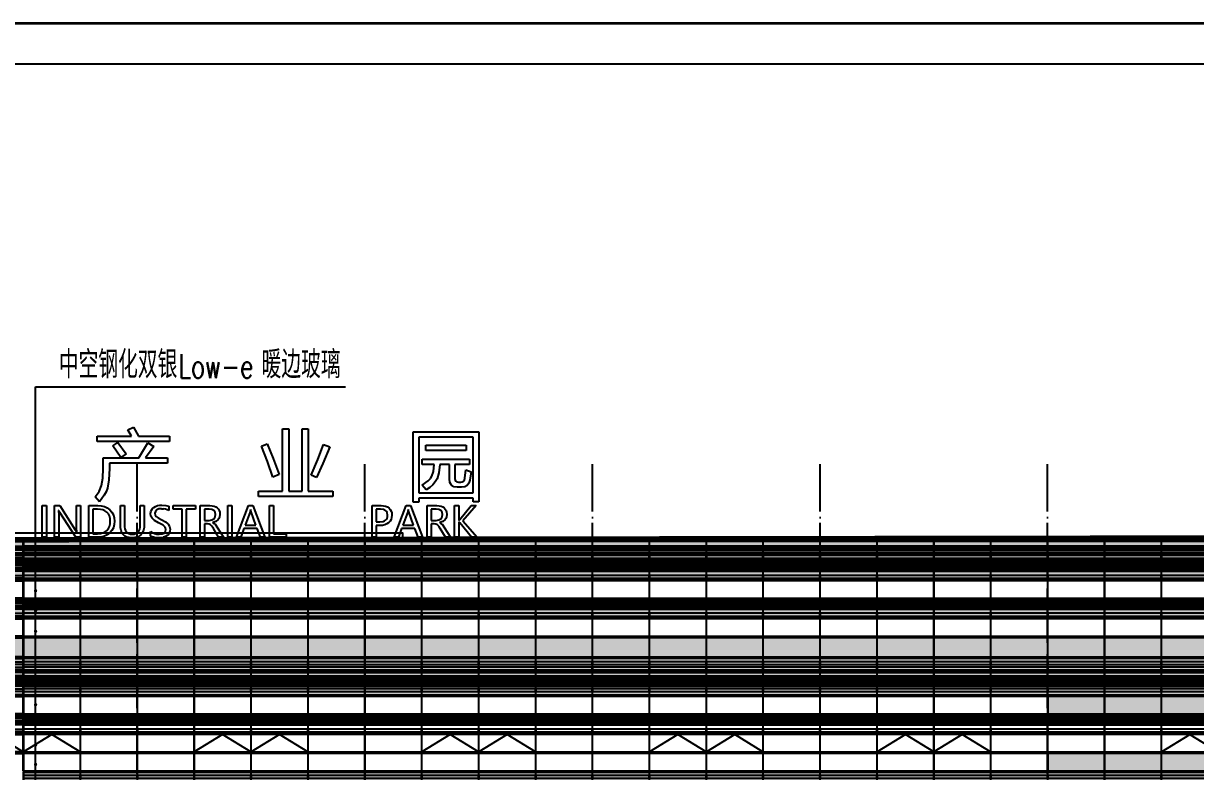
# Model space of a CAD drawing. Header units: millimetres. Extents: x 708158 to 1984082, y -168213 to -53.
# Drawn here: x 769185 to 812445, y -46207 to -18600 of the extents above; entities that cross this region are included whole.
import ezdxf

# ---------------------------------------------------------------- set-up
doc = ezdxf.new("R2010")
doc.units = ezdxf.units.MM
doc.header["$LTSCALE"] = 1000
doc.linetypes.add('DOTE', pattern=[2.42, 2, -0.2, 0.02, -0.2])
doc.layers.get('0').update_dxf_attribs({"color": 8})
for name, color, linetype in [('A-AXIS', 1, 'DOTE'), ('A-看线', 63, 'Continuous'), ('DIM_LEAD', 3, 'Continuous'), ('DOTE', 1, 'DOTE'), ('PUB_TEXT', 7, 'Continuous'), ('WINDOW', 4, 'Continuous'), ('看线', 115, 'Continuous'), ('立面加粗', 5, 'Continuous'), ('立面填充线2 穿孔板', 105, 'Continuous'), ('立面窗户线', 21, 'Continuous')]:
    doc.layers.add(name, color=color, linetype=linetype)
doc.layers.add('图框', color=4, linetype='Continuous', lineweight=35)
doc.styles.add('_TCH_DIM', font='SIMPLEX', dxfattribs={"bigfont": 'GBCBIG'})

# ---------------------------------------------------------------- blocks, each defined once
blk = doc.blocks.new('A$C24AE1B25')
at = {"layer": '立面窗户线'}
blk.add_lwpolyline([(46850, 30), (0, 30), (-30, 30), (-300, 0), (-300, -30), (0, -30), (46850, -30)], dxfattribs=at)
blk = doc.blocks.new('A$C05264923')
at = {"layer": '立面窗户线'}
blk.add_lwpolyline([(46850, 30), (0, 30), (-90, 30), (-90, -30), (0, -30), (46850, -30)], dxfattribs=at)
blk = doc.blocks.new('A$C646C2EE2')
at = {"layer": 'A-看线'}
for points in [[(0, -70), (2090, -70), (2090, -120), (0, -120)], [(0, -200), (2090, -200), (2090, -250), (0, -250)], [(0, -300), (2090, -300), (2090, -350), (0, -350)], [(2100, -70), (4190, -70), (4190, -120), (2100, -120)], [(2100, -200), (4190, -200), (4190, -250), (2100, -250)], [(2100, -300), (4190, -300), (4190, -350), (2100, -350)], [(4200, -70), (6290, -70), (6290, -120), (4200, -120)], [(4200, -200), (6290, -200), (6290, -250), (4200, -250)], [(4200, -300), (6290, -300), (6290, -350), (4200, -350)], [(6300, -70), (8390, -70), (8390, -120), (6300, -120)], [(6300, -200), (8390, -200), (8390, -250), (6300, -250)], [(6300, -300), (8390, -300), (8390, -350), (6300, -350)], [(0, -500), (2090, -500), (2090, -600), (0, -600)], [(2100, -500), (4190, -500), (4190, -600), (2100, -600)], [(4200, -500), (6290, -500), (6290, -600), (4200, -600)], [(6300, -500), (8390, -500), (8390, -600), (6300, -600)]]:
    blk.add_lwpolyline(points, close=True, dxfattribs=at)
at = {"layer": 'WINDOW'}
for points in [[(2090, 0), (2100, 0), (2100, -640), (2090, -640)], [(4190, 0), (4200, 0), (4200, -640), (4190, -640)], [(6290, 0), (6300, 0), (6300, -640), (6290, -640)], [(8390, 0), (8400, 0), (8400, -640), (8390, -640)]]:
    blk.add_lwpolyline(points, close=True, dxfattribs=at)
blk = doc.blocks.new('A$C2A3A27BA')
at = {"layer": 'A-看线'}
for points in [[(0, -40), (2090, -40), (2090, -140), (0, -140)], [(0, -240), (2090, -240), (2090, -340), (0, -340)], [(0, -390), (2090, -390), (2090, -440), (0, -440)], [(2100, -40), (4190, -40), (4190, -140), (2100, -140)], [(2100, -240), (4190, -240), (4190, -340), (2100, -340)], [(2100, -390), (4190, -390), (4190, -440), (2100, -440)], [(4200, -40), (6290, -40), (6290, -140), (4200, -140)], [(4200, -240), (6290, -240), (6290, -340), (4200, -340)], [(4200, -390), (6290, -390), (6290, -440), (4200, -440)], [(6300, -40), (8390, -40), (8390, -140), (6300, -140)], [(6300, -240), (8390, -240), (8390, -340), (6300, -340)], [(6300, -390), (8390, -390), (8390, -440), (6300, -440)], [(0, -690), (2090, -690), (2090, -740), (0, -740)], [(0, -790), (2090, -790), (2090, -840), (0, -840)], [(2100, -690), (4190, -690), (4190, -740), (2100, -740)], [(2100, -790), (4190, -790), (4190, -840), (2100, -840)], [(4200, -690), (6290, -690), (6290, -740), (4200, -740)], [(4200, -790), (6290, -790), (6290, -840), (4200, -840)], [(6300, -690), (8390, -690), (8390, -740), (6300, -740)], [(6300, -790), (8390, -790), (8390, -840), (6300, -840)], [(0, -890), (2090, -890), (2090, -940), (0, -940)], [(0, -1040), (2090, -1040), (2090, -1140), (0, -1140)], [(2100, -890), (4190, -890), (4190, -940), (2100, -940)], [(2100, -1040), (4190, -1040), (4190, -1140), (2100, -1140)], [(4200, -890), (6290, -890), (6290, -940), (4200, -940)], [(4200, -1040), (6290, -1040), (6290, -1140), (4200, -1140)], [(6300, -890), (8390, -890), (8390, -940), (6300, -940)], [(6300, -1040), (8390, -1040), (8390, -1140), (6300, -1140)]]:
    blk.add_lwpolyline(points, close=True, dxfattribs=at)
at = {"layer": 'WINDOW'}
for points in [[(2090, 80), (2100, 80), (2100, -560), (2090, -560)], [(4190, 80), (4200, 80), (4200, -560), (4190, -560)], [(6290, 80), (6300, 80), (6300, -560), (6290, -560)], [(8390, 80), (8400, 80), (8400, -560), (8390, -560)], [(2090, -620), (2100, -620), (2100, -1260), (2090, -1260)], [(4190, -620), (4200, -620), (4200, -1260), (4190, -1260)], [(6290, -620), (6300, -620), (6300, -1260), (6290, -1260)], [(8390, -620), (8400, -620), (8400, -1260), (8390, -1260)]]:
    blk.add_lwpolyline(points, close=True, dxfattribs=at)
blk = doc.blocks.new('A$C59A864C1')
at = {"layer": 'WINDOW'}
for points in [[(2090, 0), (2100, 0), (2100, -640), (2090, -640)], [(4190, 0), (4200, 0), (4200, -640), (4190, -640)], [(6290, 0), (6300, 0), (6300, -640), (6290, -640)], [(8390, 0), (8400, 0), (8400, -640), (8390, -640)], [(2090, -1400), (2100, -1400), (2100, -2040), (2090, -2040)], [(4190, -1400), (4200, -1400), (4200, -2040), (4190, -2040)], [(6290, -1400), (6300, -1400), (6300, -2040), (6290, -2040)], [(8390, -1400), (8400, -1400), (8400, -2040), (8390, -2040)], [(2090, -2100), (2100, -2100), (2100, -2740), (2090, -2740)], [(4190, -2100), (4200, -2100), (4200, -2740), (4190, -2740)], [(6290, -2100), (6300, -2100), (6300, -2740), (6290, -2740)], [(8390, -2100), (8400, -2100), (8400, -2740), (8390, -2740)]]:
    blk.add_lwpolyline(points, close=True, dxfattribs=at)
blk.add_lwpolyline([(4190, -2040), (3145, -1400), (2100, -2040)], dxfattribs=at)
blk = doc.blocks.new('A$C455C528F')
at = {"layer": 'WINDOW'}
for points in [[(2090, 0), (2100, 0), (2100, -640), (2090, -640)], [(4190, 0), (4200, 0), (4200, -640), (4190, -640)], [(6290, 0), (6300, 0), (6300, -640), (6290, -640)], [(8390, 0), (8400, 0), (8400, -640), (8390, -640)], [(2090, -1400), (2100, -1400), (2100, -2040), (2090, -2040)], [(4190, -1400), (4200, -1400), (4200, -2040), (4190, -2040)], [(6290, -1400), (6300, -1400), (6300, -2040), (6290, -2040)], [(8390, -1400), (8400, -1400), (8400, -2040), (8390, -2040)], [(2090, -2100), (2100, -2100), (2100, -2740), (2090, -2740)], [(4190, -2100), (4200, -2100), (4200, -2740), (4190, -2740)], [(6290, -2100), (6300, -2100), (6300, -2740), (6290, -2740)], [(8390, -2100), (8400, -2100), (8400, -2740), (8390, -2740)]]:
    blk.add_lwpolyline(points, close=True, dxfattribs=at)
for points in [[(2100, -2040), (3145, -1400), (4190, -2040)], [(4200, -2040), (5245, -1400), (6290, -2040)]]:
    blk.add_lwpolyline(points, dxfattribs=at)
blk = doc.blocks.new('A$C68317506')
at = {"layer": 'A-看线'}
for points in [[(0, -40), (2090, -40), (2090, -140), (0, -140)], [(0, -240), (2090, -240), (2090, -340), (0, -340)], [(0, -390), (2090, -390), (2090, -440), (0, -440)], [(2100, -40), (4190, -40), (4190, -140), (2100, -140)], [(2100, -240), (4190, -240), (4190, -340), (2100, -340)], [(2100, -390), (4190, -390), (4190, -440), (2100, -440)], [(0, -690), (2090, -690), (2090, -740), (0, -740)], [(0, -790), (2090, -790), (2090, -840), (0, -840)], [(2100, -690), (4190, -690), (4190, -740), (2100, -740)], [(2100, -790), (4190, -790), (4190, -840), (2100, -840)], [(0, -890), (2090, -890), (2090, -940), (0, -940)], [(0, -1040), (2090, -1040), (2090, -1140), (0, -1140)], [(2100, -890), (4190, -890), (4190, -940), (2100, -940)], [(2100, -1040), (4190, -1040), (4190, -1140), (2100, -1140)], [(0, -2090), (2090, -2090), (2090, -2140), (0, -2140)], [(2100, -2090), (4190, -2090), (4190, -2140), (2100, -2140)], [(0, -2220), (2090, -2220), (2090, -2270), (0, -2270)], [(0, -2320), (2090, -2320), (2090, -2370), (0, -2370)], [(0, -2520), (2090, -2520), (2090, -2620), (0, -2620)], [(2100, -2220), (4190, -2220), (4190, -2270), (2100, -2270)], [(2100, -2320), (4190, -2320), (4190, -2370), (2100, -2370)], [(2100, -2520), (4190, -2520), (4190, -2620), (2100, -2620)]]:
    blk.add_lwpolyline(points, close=True, dxfattribs=at)
at = {"layer": 'WINDOW'}
for points in [[(2090, 80), (2100, 80), (2100, -560), (2090, -560)], [(4190, 80), (4200, 80), (4200, -560), (4190, -560)], [(2090, -620), (2100, -620), (2100, -1260), (2090, -1260)], [(4190, -620), (4200, -620), (4200, -1260), (4190, -1260)], [(2090, -1320), (2100, -1320), (2100, -1960), (2090, -1960)], [(4190, -1320), (4200, -1320), (4200, -1960), (4190, -1960)], [(2090, -2020), (2100, -2020), (2100, -2660), (2090, -2660)], [(4190, -2020), (4200, -2020), (4200, -2660), (4190, -2660)], [(2090, -2720), (2100, -2720), (2100, -3360), (2090, -3360)], [(4190, -2720), (4200, -2720), (4200, -3360), (4190, -3360)], [(2090, -3420), (2100, -3420), (2100, -4060), (2090, -4060)], [(4190, -3420), (4200, -3420), (4200, -4060), (4190, -4060)]]:
    blk.add_lwpolyline(points, close=True, dxfattribs=at)
blk.add_lwpolyline([(2100, -3360), (3145, -2720), (4190, -3360)], dxfattribs=at)
blk = doc.blocks.new('A$C22B71AAA')
at = {"layer": '立面填充线2 穿孔板'}
for points in [[(5, 420), (46845, 420), (46845, -220), (5, -220)], [(5, -280), (46845, -280), (46845, -920), (5, -920)], [(5, -980), (9045, -980), (9045, -1620), (5, -1620)], [(5, -3080), (9045, -3080), (9045, -3720), (5, -3720)]]:
    blk.add_hatch(color=256, dxfattribs=at).paths.add_polyline_path(points)
at = {"layer": 'A-看线'}
for points in [[(5, 420), (46845, 420), (46845, -220), (5, -220)], [(5, -280), (46845, -280), (46845, -920), (5, -920)], [(5, -980), (9045, -980), (9045, -1620), (5, -1620)], [(5, -1680), (46845, -1680), (46845, -2320), (5, -2320)], [(5, -3080), (9045, -3080), (9045, -3720), (5, -3720)]]:
    blk.add_lwpolyline(points, close=True, dxfattribs=at)
at = {"layer": 'WINDOW'}
for points in [[(17445, -980), (17455, -980), (17455, -1620), (17445, -1620)], [(17445, -2380), (17455, -2380), (17455, -3020), (17445, -3020)], [(17445, -3080), (17455, -3080), (17455, -3720), (17445, -3720)]]:
    blk.add_lwpolyline(points, close=True, dxfattribs=at)
at = {"layer": 'A-看线'}
blk.add_blockref('A$C68317506', (42655, 340), dxfattribs=at)
at = {"layer": 'WINDOW'}
for name, p in [('A$C2A3A27BA', (655, 340)), ('A$C2A3A27BA', (9055, 340)), ('A$C2A3A27BA', (17455, 340)), ('A$C2A3A27BA', (25855, 340)), ('A$C2A3A27BA', (34255, 340)), ('A$C05264923', (0, -250)), ('A$C59A864C1', (655, -980)), ('A$C455C528F', (9055, -980)), ('A$C455C528F', (17455, -980)), ('A$C455C528F', (25855, -980)), ('A$C455C528F', (34255, -980)), ('A$C05264923', (0, -1650)), ('A$C646C2EE2', (655, -1680)), ('A$C646C2EE2', (9055, -1680)), ('A$C646C2EE2', (17455, -1680)), ('A$C646C2EE2', (25855, -1680)), ('A$C646C2EE2', (34255, -1680)), ('A$C05264923', (0, -2350)), ('A$C05264923', (0, -3050))]:
    blk.add_blockref(name, p, dxfattribs=at)
at = {"layer": '立面窗户线'}
for p in [(0, 450), (0, -950)]:
    blk.add_blockref('A$C24AE1B25', p, dxfattribs=at)
blk = doc.blocks.new('A$C2A9D17C4')
at = {"layer": '看线'}
for p, q in [((8051, 3961), (8256, 4063)), ((8185, 3728), (8051, 3961)), ((8256, 4063), (8256, 4063)), ((8256, 4063), (8441, 3728)), ((8256, 4063), (8256, 4063)), ((8256, 4063), (8256, 4063)), ((8256, 4063), (8441, 3728)), ((13761, 1708), (13761, 3999)), ((13761, 3999), (13994, 3999)), ((13994, 3999), (13994, 3999)), ((13994, 3999), (13994, 1708)), ((13994, 3999), (13994, 1708)), ((14480, 1708), (14480, 3999)), ((14480, 3999), (14713, 3999)), ((14713, 3999), (14713, 3999)), ((14713, 3999), (14713, 1708)), ((14713, 3999), (14713, 1708)), ((18577, 1303), (18577, 3894)), ((18577, 3894), (21005, 3894)), ((21005, 3894), (21005, 3894)), ((21005, 3894), (21005, 1306)), ((21005, 3894), (21005, 1306)), ((6919, 3531), (6919, 3728)), ((6919, 3728), (8185, 3728)), ((9593, 3531), (6919, 3531)), ((7499, 3372), (7682, 3495)), ((7682, 3494), (7682, 3495)), ((7682, 3495), (7987, 3084)), ((7682, 3495), (7682, 3495)), ((7682, 3495), (7682, 3494)), ((7682, 3494), (7987, 3084)), ((8441, 3728), (8441, 3728)), ((8441, 3728), (9593, 3728)), ((8459, 2934), (8794, 3483)), ((8794, 3483), (8795, 3483)), ((8795, 3483), (8794, 3483)), ((8794, 3483), (8794, 3483)), ((8794, 3483), (9008, 3347)), ((8795, 3483), (9008, 3347)), ((9593, 3728), (9593, 3728)), ((9593, 3728), (9593, 3531)), ((9593, 3728), (9593, 3531)), ((9593, 3531), (9593, 3531)), ((18786, 3700), (18786, 1636)), ((18786, 3700), (18786, 1636)), ((20797, 3700), (18786, 3700)), ((18786, 3700), (18786, 3700)), ((20797, 1636), (20797, 3700)), ((7790, 2948), (7499, 3372)), ((7987, 3084), (7790, 2948)), ((7987, 3084), (7790, 2948)), ((7987, 3084), (7987, 3084)), ((9008, 3347), (8700, 2934)), ((9008, 3347), (8700, 2934)), ((9008, 3347), (9008, 3347)), ((12990, 3367), (13193, 3456)), ((13209, 2796), (12990, 3367)), ((13193, 3456), (13417, 2904)), ((13193, 3456), (13193, 3456)), ((13193, 3456), (13193, 3456)), ((13193, 3456), (13193, 3456)), ((13193, 3456), (13417, 2904)), ((15068, 2872), (15279, 3431)), ((15504, 3342), (15252, 2725)), ((15503, 3342), (15252, 2725)), ((15279, 3431), (15279, 3431)), ((15279, 3431), (15279, 3431)), ((15279, 3431), (15503, 3342)), ((15279, 3431), (15279, 3431)), ((15279, 3431), (15503, 3342)), ((15504, 3342), (15503, 3342)), ((19046, 3209), (19046, 3397)), ((19046, 3397), (20536, 3397)), ((20536, 3209), (19046, 3209)), ((20536, 3397), (20536, 3397)), ((20536, 3397), (20536, 3209)), ((20536, 3397), (20536, 3209)), ((20536, 3209), (20536, 3209)), ((7147, 2546), (7147, 2934)), ((7147, 2934), (8459, 2934)), ((7371, 2740), (7371, 2546)), ((7371, 2740), (7371, 2546)), ((9521, 2740), (7371, 2740)), ((7371, 2740), (7371, 2740)), ((7790, 2948), (7790, 2948)), ((7790, 2948), (7790, 2948)), ((7790, 2948), (7790, 2948)), ((8700, 2934), (8700, 2934)), ((8700, 2934), (9521, 2934)), ((9521, 2934), (9521, 2934)), ((9521, 2934), (9521, 2740)), ((9521, 2934), (9521, 2740)), ((9521, 2740), (9521, 2740)), ((13406, 2216), (13209, 2796)), ((13417, 2904), (13634, 2318)), ((13417, 2904), (13634, 2318)), ((13417, 2904), (13417, 2904)), ((14813, 2293), (15068, 2872)), ((15252, 2725), (15012, 2202)), ((15252, 2725), (15013, 2202)), ((15252, 2725), (15252, 2725)), ((18910, 2693), (18910, 2881)), ((18910, 2881), (20666, 2881)), ((19357, 2693), (18910, 2693)), ((19333, 2433), (19357, 2693)), ((19565, 2693), (19535, 2377)), ((19565, 2693), (19535, 2377)), ((19920, 2693), (19565, 2693)), ((19565, 2693), (19565, 2693)), ((19920, 2155), (19920, 2693)), ((20125, 2693), (20125, 2174)), ((20126, 2693), (20125, 2693)), ((20126, 2693), (20126, 2174)), ((20666, 2693), (20126, 2693)), ((20666, 2881), (20667, 2881)), ((20666, 2881), (20666, 2693)), ((20667, 2693), (20666, 2693)), ((20667, 2881), (20667, 2693)), ((7083, 1908), (7131, 2182)), ((7131, 2182), (7147, 2546)), ((7371, 2546), (7353, 2117)), ((7371, 2546), (7353, 2117)), ((7371, 2546), (7371, 2546)), ((13634, 2318), (13406, 2216)), ((13634, 2318), (13406, 2216)), ((13406, 2216), (13406, 2216)), ((13406, 2216), (13406, 2216)), ((13406, 2216), (13406, 2216)), ((13634, 2318), (13634, 2318)), ((15012, 2202), (14813, 2293)), ((15013, 2202), (15012, 2202)), ((15013, 2202), (15012, 2202)), ((15012, 2202), (15012, 2202)), ((19142, 2086), (19221, 2170)), ((19221, 2170), (19277, 2257)), ((19277, 2257), (19333, 2433)), ((19535, 2377), (19465, 2157)), ((19535, 2377), (19465, 2157)), ((19535, 2377), (19535, 2377)), ((20125, 2174), (20133, 2115)), ((20126, 2174), (20125, 2174)), ((20126, 2174), (20133, 2115)), ((20474, 2118), (20492, 2180)), ((20492, 2180), (20525, 2496)), ((20525, 2496), (20525, 2496)), ((20525, 2496), (20525, 2496)), ((20525, 2496), (20725, 2415)), ((20525, 2496), (20525, 2496)), ((20525, 2496), (20725, 2415)), ((20725, 2415), (20675, 2110)), ((20725, 2415), (20675, 2110)), ((20725, 2415), (20725, 2415)), ((6992, 1687), (7083, 1908)), ((7296, 1813), (7249, 1681)), ((7296, 1813), (7249, 1681)), ((7353, 2117), (7296, 1813)), ((7353, 2117), (7296, 1813)), ((7296, 1813), (7296, 1813)), ((7353, 2117), (7353, 2117)), ((18916, 1927), (19142, 2086)), ((19057, 1747), (18916, 1927)), ((19193, 1840), (19057, 1747)), ((19193, 1840), (19057, 1747)), ((19057, 1747), (19057, 1747)), ((19057, 1747), (19057, 1747)), ((19057, 1747), (19057, 1747)), ((19306, 1940), (19193, 1840)), ((19306, 1940), (19193, 1840)), ((19193, 1840), (19193, 1840)), ((19397, 2045), (19306, 1940)), ((19397, 2045), (19306, 1940)), ((19306, 1940), (19306, 1940)), ((19465, 2157), (19397, 2045)), ((19465, 2157), (19397, 2045)), ((19397, 2045), (19397, 2045)), ((19465, 2157), (19465, 2157)), ((19938, 2021), (19920, 2155)), ((19992, 1926), (19938, 2021)), ((20081, 1869), (19992, 1926)), ((20206, 1849), (20081, 1869)), ((20133, 2115), (20157, 2072)), ((20133, 2115), (20157, 2072)), ((20133, 2115), (20133, 2115)), ((20157, 2072), (20196, 2047)), ((20157, 2072), (20196, 2047)), ((20157, 2072), (20157, 2072)), ((20196, 2047), (20196, 2047)), ((20196, 2047), (20250, 2038)), ((20370, 1849), (20206, 1849)), ((20250, 2038), (20339, 2038)), ((20339, 2038), (20397, 2047)), ((20485, 1866), (20370, 1849)), ((20397, 2047), (20442, 2073)), ((20442, 2073), (20474, 2118)), ((20575, 1915), (20485, 1866)), ((20486, 1866), (20485, 1866)), ((20575, 1915), (20486, 1866)), ((20638, 1996), (20575, 1915)), ((20638, 1996), (20575, 1915)), ((20575, 1915), (20575, 1915)), ((20675, 2110), (20638, 1996)), ((20675, 2110), (20638, 1996)), ((20638, 1996), (20638, 1996)), ((20675, 2110), (20675, 2110)), ((6852, 1497), (6992, 1687)), ((7002, 1308), (6852, 1497)), ((7184, 1553), (7002, 1308)), ((7184, 1553), (7002, 1309)), ((7002, 1308), (7002, 1309)), ((7002, 1309), (7002, 1308)), ((7002, 1308), (7002, 1308)), ((7249, 1681), (7184, 1553)), ((7249, 1681), (7184, 1553)), ((7184, 1553), (7184, 1553)), ((7249, 1681), (7249, 1681)), ((12871, 1503), (12871, 1708)), ((12871, 1708), (13761, 1708)), ((15612, 1503), (12871, 1503)), ((13994, 1708), (13994, 1708)), ((13994, 1708), (14480, 1708)), ((14713, 1708), (14713, 1708)), ((14713, 1708), (15612, 1708)), ((15612, 1708), (15612, 1708)), ((15612, 1708), (15612, 1503)), ((15612, 1708), (15612, 1503)), ((15612, 1503), (15612, 1503)), ((18786, 1303), (18577, 1303)), ((18786, 1636), (18786, 1636)), ((18786, 1636), (20797, 1636)), ((18786, 1442), (18786, 1303)), ((18786, 1442), (18786, 1303)), ((20797, 1442), (18786, 1442)), ((18786, 1442), (18786, 1442)), ((18786, 1303), (18786, 1303)), ((20797, 1306), (20797, 1442)), ((21005, 1306), (20797, 1306)), ((21005, 1306), (21005, 1306)), ((4896, 0), (4896, 1171)), ((4896, 1171), (5048, 1171)), ((5048, 1171), (5048, 0)), ((5048, 1171), (5048, 1171)), ((5048, 1171), (5048, 0)), ((5351, 0), (5351, 1171)), ((5351, 1171), (5541, 1171)), ((5495, 987), (5501, 823)), ((5495, 987), (5501, 823)), ((5500, 987), (5495, 987)), ((5495, 987), (5495, 987)), ((5540, 911), (5500, 987)), ((6129, 0), (5540, 911)), ((5541, 1171), (5541, 1171)), ((5541, 1171), (6114, 276)), ((5541, 1171), (6114, 276)), ((6158, 366), (6158, 1171)), ((6158, 1171), (6308, 1171)), ((6308, 1171), (6308, 1171)), ((6308, 1171), (6308, 0)), ((6308, 1171), (6308, 0)), ((6610, 0), (6610, 1171)), ((6610, 1171), (6945, 1171)), ((6761, 1037), (6761, 134)), ((6762, 1037), (6761, 1037)), ((6762, 1037), (6762, 134)), ((6938, 1037), (6762, 1037)), ((7038, 1030), (6938, 1037)), ((6945, 1171), (7072, 1161)), ((7128, 1009), (7038, 1030)), ((7072, 1161), (7072, 1161)), ((7072, 1161), (7188, 1132)), ((7207, 974), (7128, 1009)), ((7188, 1132), (7293, 1084)), ((7188, 1132), (7293, 1084)), ((7188, 1132), (7188, 1132)), ((7276, 926), (7207, 974)), ((7333, 864), (7276, 926)), ((7293, 1084), (7387, 1016)), ((7293, 1084), (7387, 1016)), ((7293, 1084), (7293, 1084)), ((7387, 1016), (7464, 932)), ((7387, 1016), (7464, 932)), ((7387, 1016), (7387, 1016)), ((7464, 932), (7520, 835)), ((7464, 932), (7519, 835)), ((7464, 932), (7464, 932)), ((7775, 460), (7775, 1171)), ((7775, 1171), (7927, 1171)), ((7927, 1171), (7927, 1171)), ((7927, 1171), (7927, 466)), ((7927, 1171), (7927, 466)), ((8506, 455), (8506, 1171)), ((8506, 1171), (8658, 1171)), ((8658, 1171), (8658, 1171)), ((8658, 1171), (8658, 477)), ((8658, 1171), (8658, 477)), ((8892, 874), (8899, 943)), ((8906, 783), (8892, 874)), ((8899, 943), (8921, 1005)), ((8921, 1005), (8958, 1059)), ((8958, 1059), (9009, 1105)), ((9009, 1105), (9072, 1143)), ((9068, 958), (9051, 887)), ((9068, 958), (9051, 887)), ((9051, 887), (9063, 822)), ((9051, 887), (9062, 822)), ((9051, 887), (9051, 887)), ((9119, 1012), (9068, 958)), ((9118, 1012), (9068, 958)), ((9068, 958), (9068, 958)), ((9072, 1143), (9142, 1169)), ((9196, 1046), (9118, 1012)), ((9119, 1012), (9118, 1012)), ((9196, 1046), (9119, 1012)), ((9142, 1169), (9219, 1185)), ((9293, 1057), (9196, 1046)), ((9196, 1046), (9196, 1046)), ((9219, 1185), (9305, 1191)), ((9293, 1057), (9371, 1052)), ((9305, 1191), (9305, 1191)), ((9305, 1191), (9456, 1180)), ((9305, 1191), (9305, 1191)), ((9441, 1039), (9371, 1052)), ((9505, 1016), (9441, 1039)), ((9456, 1180), (9456, 1180)), ((9456, 1180), (9561, 1148)), ((9561, 984), (9505, 1016)), ((9561, 1148), (9561, 984)), ((9561, 1148), (9561, 1148)), ((9561, 1148), (9561, 984)), ((9561, 984), (9561, 984)), ((9561, 984), (9561, 984)), ((9561, 984), (9561, 984)), ((9721, 1037), (9721, 1171)), ((9721, 1171), (10547, 1171)), ((10057, 1037), (9721, 1037)), ((10057, 0), (10057, 1037)), ((10209, 1037), (10209, 0)), ((10209, 1037), (10209, 0)), ((10547, 1037), (10209, 1037)), ((10209, 1037), (10209, 1037)), ((10547, 1171), (10547, 1171)), ((10547, 1171), (10547, 1037)), ((10547, 1171), (10547, 1037)), ((10547, 1037), (10547, 1037)), ((10727, 0), (10727, 1171)), ((10727, 1171), (11084, 1171)), ((10878, 1039), (10878, 625)), ((10878, 1039), (10878, 625)), ((11059, 1039), (10878, 1039)), ((10878, 1039), (10878, 1039)), ((11158, 1026), (11059, 1039)), ((11084, 1171), (11165, 1166)), ((11230, 987), (11158, 1026)), ((11165, 1166), (11165, 1166)), ((11165, 1166), (11236, 1151)), ((11275, 926), (11230, 987)), ((11236, 1151), (11236, 1151)), ((11236, 1151), (11298, 1125)), ((11289, 845), (11275, 926)), ((11298, 1125), (11352, 1089)), ((11298, 1125), (11351, 1089)), ((11298, 1125), (11298, 1125)), ((11351, 1089), (11394, 1043)), ((11352, 1089), (11351, 1089)), ((11352, 1089), (11394, 1043)), ((11394, 1043), (11424, 990)), ((11394, 1043), (11424, 990)), ((11394, 1043), (11394, 1043)), ((11424, 990), (11442, 928)), ((11424, 990), (11442, 928)), ((11424, 990), (11424, 990)), ((11442, 928), (11448, 858)), ((11442, 928), (11448, 858)), ((11442, 928), (11442, 928)), ((11738, 0), (11738, 1171)), ((11738, 1171), (11889, 1171)), ((11889, 1171), (11889, 0)), ((11889, 1171), (11889, 1171)), ((11889, 1171), (11889, 0)), ((12059, 0), (12505, 1171)), ((12562, 940), (12386, 453)), ((12562, 940), (12387, 453)), ((12505, 1171), (12667, 1171)), ((12581, 1021), (12562, 940)), ((12581, 1021), (12562, 940)), ((12562, 940), (12562, 940)), ((12585, 1021), (12581, 1021)), ((12581, 1021), (12581, 1021)), ((12603, 940), (12585, 1021)), ((12780, 453), (12603, 940)), ((12667, 1171), (12667, 1171)), ((12667, 1171), (13113, 0)), ((12667, 1171), (13113, 0)), ((13282, 0), (13282, 1171)), ((13282, 1171), (13434, 1171)), ((13434, 1171), (13434, 1171)), ((13434, 1171), (13434, 134)), ((13434, 1171), (13434, 134)), ((17065, 0), (17065, 1171)), ((17065, 1171), (17398, 1171)), ((17216, 1038), (17216, 571)), ((17216, 1038), (17216, 571)), ((17371, 1038), (17216, 1038)), ((17216, 1038), (17216, 1038)), ((17488, 1024), (17371, 1038)), ((17398, 1171), (17487, 1165)), ((17487, 1165), (17487, 1165)), ((17487, 1165), (17566, 1148)), ((17534, 1006), (17488, 1024)), ((17571, 982), (17534, 1006)), ((17566, 1148), (17635, 1120)), ((17566, 1148), (17635, 1120)), ((17566, 1148), (17566, 1148)), ((17601, 950), (17571, 982)), ((17621, 911), (17601, 950)), ((17638, 812), (17621, 911)), ((17635, 1120), (17692, 1080)), ((17635, 1120), (17692, 1080)), ((17635, 1120), (17635, 1120)), ((17692, 1080), (17738, 1029)), ((17692, 1080), (17738, 1029)), ((17692, 1080), (17692, 1080)), ((17738, 1029), (17771, 968)), ((17738, 1029), (17771, 968)), ((17738, 1029), (17738, 1029)), ((17771, 968), (17791, 898)), ((17771, 968), (17790, 898)), ((17771, 968), (17771, 968)), ((17790, 898), (17797, 818)), ((17791, 898), (17790, 898)), ((17791, 898), (17797, 818)), ((17879, 0), (18325, 1171)), ((18381, 940), (18206, 453)), ((18381, 940), (18206, 453)), ((18325, 1171), (18486, 1171)), ((18400, 1021), (18381, 940)), ((18400, 1021), (18381, 940)), ((18381, 940), (18381, 940)), ((18404, 1021), (18400, 1021)), ((18400, 1021), (18400, 1021)), ((18422, 940), (18404, 1021)), ((18599, 453), (18422, 940)), ((18486, 1171), (18487, 1171)), ((18486, 1171), (18933, 0)), ((18487, 1171), (18933, 0)), ((19102, 0), (19102, 1171)), ((19102, 1171), (19459, 1171)), ((19253, 1039), (19253, 625)), ((19253, 1039), (19253, 625)), ((19434, 1039), (19253, 1039)), ((19253, 1039), (19253, 1039)), ((19533, 1026), (19434, 1039)), ((19459, 1171), (19540, 1166)), ((19605, 987), (19533, 1026)), ((19540, 1166), (19540, 1166)), ((19540, 1166), (19611, 1151)), ((19650, 926), (19605, 987)), ((19611, 1151), (19611, 1151)), ((19611, 1151), (19673, 1125)), ((19664, 845), (19650, 926)), ((19673, 1125), (19726, 1089)), ((19673, 1125), (19726, 1089)), ((19673, 1125), (19673, 1125)), ((19726, 1089), (19769, 1043)), ((19726, 1089), (19769, 1043)), ((19726, 1089), (19726, 1089)), ((19769, 1043), (19799, 990)), ((19769, 1043), (19799, 990)), ((19769, 1043), (19769, 1043)), ((19799, 990), (19817, 928)), ((19799, 990), (19817, 928)), ((19799, 990), (19799, 990)), ((19817, 928), (19823, 858)), ((19817, 928), (19823, 858)), ((19817, 928), (19817, 928)), ((20113, 0), (20113, 1171)), ((20113, 1171), (20264, 1171)), ((20264, 1171), (20264, 1171)), ((20264, 1171), (20264, 620)), ((20264, 1171), (20264, 620)), ((20299, 663), (20724, 1171)), ((20910, 1171), (20419, 609)), ((20910, 1171), (20419, 609)), ((20724, 1171), (20910, 1171)), ((20910, 1171), (20910, 1171)), ((5501, 823), (5501, 0)), ((5501, 823), (5501, 0)), ((5501, 823), (5501, 823)), ((7373, 789), (7333, 864)), ((7397, 699), (7373, 789)), ((7374, 402), (7397, 493)), ((7405, 597), (7397, 699)), ((7397, 493), (7405, 597)), ((7519, 835), (7553, 724)), ((7520, 835), (7519, 835)), ((7553, 471), (7519, 355)), ((7520, 835), (7553, 724)), ((7553, 471), (7520, 355)), ((7553, 724), (7564, 600)), ((7553, 724), (7564, 600)), ((7553, 724), (7553, 724)), ((7564, 600), (7553, 471)), ((7564, 600), (7553, 471)), ((7553, 471), (7553, 471)), ((7564, 600), (7564, 600)), ((7782, 347), (7775, 460)), ((7927, 466), (7931, 384)), ((7927, 466), (7931, 384)), ((7927, 466), (7927, 466)), ((8502, 375), (8506, 455)), ((8658, 477), (8651, 361)), ((8658, 477), (8651, 361)), ((8658, 477), (8658, 477)), ((8948, 702), (8906, 783)), ((9034, 624), (8948, 702)), ((9180, 539), (9034, 624)), ((9062, 822), (9098, 771)), ((9063, 822), (9062, 822)), ((9063, 822), (9098, 771)), ((9098, 771), (9172, 718)), ((9098, 771), (9172, 718)), ((9098, 771), (9098, 771)), ((9172, 718), (9301, 649)), ((9172, 718), (9301, 649)), ((9172, 718), (9172, 718)), ((9353, 446), (9180, 539)), ((9301, 649), (9448, 567)), ((9301, 649), (9447, 567)), ((9301, 649), (9301, 649)), ((9394, 414), (9353, 446)), ((9447, 567), (9542, 485)), ((9448, 567), (9447, 567)), ((9448, 567), (9542, 485)), ((9542, 485), (9594, 397)), ((9542, 485), (9594, 397)), ((9542, 485), (9542, 485)), ((10878, 625), (10878, 625)), ((10878, 625), (11057, 625)), ((10878, 493), (10878, 0)), ((10878, 493), (10878, 0)), ((10987, 493), (10878, 493)), ((10878, 493), (10878, 493)), ((11050, 484), (10987, 493)), ((11103, 458), (11050, 484)), ((11057, 625), (11150, 640)), ((11154, 407), (11103, 458)), ((11150, 640), (11225, 686)), ((11302, 589), (11188, 542)), ((11188, 542), (11188, 538)), ((11188, 542), (11188, 538)), ((11188, 542), (11188, 542)), ((11188, 538), (11233, 514)), ((11188, 538), (11233, 514)), ((11188, 538), (11188, 538)), ((11225, 686), (11273, 756)), ((11233, 514), (11272, 480)), ((11233, 514), (11272, 480)), ((11233, 514), (11233, 514)), ((11272, 480), (11363, 351)), ((11272, 480), (11363, 351)), ((11272, 480), (11272, 480)), ((11273, 756), (11289, 845)), ((11383, 657), (11302, 589)), ((11383, 657), (11302, 589)), ((11302, 589), (11302, 589)), ((11412, 700), (11383, 657)), ((11412, 700), (11383, 657)), ((11383, 657), (11383, 657)), ((11432, 747), (11412, 700)), ((11432, 747), (11412, 700)), ((11412, 700), (11412, 700)), ((11448, 858), (11432, 747)), ((11448, 858), (11432, 747)), ((11432, 747), (11432, 747)), ((11448, 858), (11448, 858)), ((12387, 453), (12386, 453)), ((12387, 453), (12780, 453)), ((17216, 571), (17216, 571)), ((17216, 571), (17356, 571)), ((17216, 438), (17216, 0)), ((17216, 438), (17216, 0)), ((17216, 438), (17216, 438)), ((17368, 438), (17216, 438)), ((17356, 571), (17478, 586)), ((17456, 442), (17368, 438)), ((17537, 460), (17456, 442)), ((17456, 442), (17456, 442)), ((17478, 586), (17526, 606)), ((17526, 606), (17566, 633)), ((17610, 492), (17537, 460)), ((17609, 492), (17537, 460)), ((17537, 460), (17537, 460)), ((17566, 633), (17598, 668)), ((17598, 668), (17620, 709)), ((17674, 539), (17609, 492)), ((17610, 492), (17609, 492)), ((17675, 539), (17610, 492)), ((17620, 709), (17634, 757)), ((17634, 757), (17638, 812)), ((17728, 596), (17674, 539)), ((17675, 539), (17674, 539)), ((17728, 596), (17675, 539)), ((17766, 662), (17728, 596)), ((17766, 662), (17728, 596)), ((17728, 596), (17728, 596)), ((17789, 736), (17766, 662)), ((17789, 736), (17766, 662)), ((17766, 662), (17766, 662)), ((17797, 818), (17789, 736)), ((17797, 818), (17789, 736)), ((17789, 736), (17789, 736)), ((17797, 818), (17797, 818)), ((18206, 453), (18206, 453)), ((18206, 453), (18599, 453)), ((19253, 625), (19253, 625)), ((19253, 625), (19432, 625)), ((19253, 493), (19253, 0)), ((19253, 493), (19253, 0)), ((19362, 493), (19253, 493)), ((19253, 493), (19253, 493)), ((19425, 484), (19362, 493)), ((19478, 458), (19425, 484)), ((19432, 625), (19525, 640)), ((19528, 407), (19478, 458)), ((19525, 640), (19600, 686)), ((19677, 589), (19563, 542)), ((19563, 542), (19563, 538)), ((19563, 542), (19563, 538)), ((19563, 542), (19563, 542)), ((19563, 538), (19608, 514)), ((19563, 538), (19608, 514)), ((19563, 538), (19563, 538)), ((19600, 686), (19648, 756)), ((19608, 514), (19647, 480)), ((19608, 514), (19647, 480)), ((19608, 514), (19608, 514)), ((19647, 480), (19738, 351)), ((19647, 480), (19738, 351)), ((19647, 480), (19647, 480)), ((19648, 756), (19664, 845)), ((19758, 657), (19677, 589)), ((19758, 657), (19677, 589)), ((19677, 589), (19677, 589)), ((19787, 700), (19758, 657)), ((19787, 700), (19758, 657)), ((19758, 657), (19758, 657)), ((19807, 747), (19787, 700)), ((19807, 747), (19787, 700)), ((19787, 700), (19787, 700)), ((19823, 858), (19807, 747)), ((19823, 858), (19807, 747)), ((19807, 747), (19807, 747)), ((19823, 858), (19823, 858)), ((20264, 620), (20264, 620)), ((20264, 620), (20268, 620)), ((20264, 576), (20264, 0)), ((20264, 576), (20264, 0)), ((20268, 576), (20264, 576)), ((20264, 576), (20264, 576)), ((20268, 620), (20299, 663)), ((20299, 532), (20268, 576)), ((20739, 0), (20299, 532)), ((20419, 609), (20946, 0)), ((20419, 609), (20946, 0)), ((20419, 609), (20419, 609)), ((5048, 0), (4896, 0)), ((5048, 0), (5048, 0)), ((5501, 0), (5351, 0)), ((5501, 0), (5501, 0)), ((6114, 276), (6163, 195)), ((6114, 276), (6163, 195)), ((6114, 276), (6114, 276)), ((6308, 0), (6129, 0)), ((6166, 195), (6158, 366)), ((6163, 195), (6163, 195)), ((6163, 195), (6166, 195)), ((6308, 0), (6308, 0)), ((6932, 0), (6610, 0)), ((6762, 134), (6761, 134)), ((6762, 134), (6932, 134)), ((6932, 134), (7037, 141)), ((7065, 10), (6932, 0)), ((7037, 141), (7130, 164)), ((7185, 41), (7065, 10)), ((7065, 10), (7065, 10)), ((7130, 164), (7211, 202)), ((7293, 92), (7185, 41)), ((7292, 92), (7185, 41)), ((7185, 41), (7185, 41)), ((7211, 202), (7280, 256)), ((7280, 256), (7334, 322)), ((7387, 164), (7292, 92)), ((7293, 92), (7292, 92)), ((7387, 164), (7293, 92)), ((7334, 322), (7374, 402)), ((7464, 253), (7387, 164)), ((7464, 253), (7387, 164)), ((7387, 164), (7387, 164)), ((7520, 355), (7464, 253)), ((7519, 355), (7464, 253)), ((7464, 253), (7464, 253)), ((7520, 355), (7519, 355)), ((7802, 250), (7782, 347)), ((7836, 168), (7802, 250)), ((7883, 100), (7836, 168)), ((7944, 48), (7883, 100)), ((7931, 384), (7945, 313)), ((7931, 384), (7945, 313)), ((7931, 384), (7931, 384)), ((8018, 10), (7944, 48)), ((7945, 313), (7968, 252)), ((7945, 313), (7968, 252)), ((7945, 313), (7945, 313)), ((7968, 252), (8000, 203)), ((7968, 252), (8000, 203)), ((7968, 252), (7968, 252)), ((8000, 203), (8042, 164)), ((8000, 203), (8042, 164)), ((8000, 203), (8000, 203)), ((8065, -2), (8018, 10)), ((8042, 164), (8092, 137)), ((8042, 164), (8092, 137)), ((8042, 164), (8042, 164)), ((8092, 137), (8092, 137)), ((8092, 137), (8152, 120)), ((8152, 120), (8152, 120)), ((8152, 120), (8221, 115)), ((8221, 115), (8288, 120)), ((8288, 120), (8346, 136)), ((8346, 136), (8395, 163)), ((8404, 11), (8352, -2)), ((8395, 163), (8435, 200)), ((8482, 50), (8404, 11)), ((8482, 50), (8404, 11)), ((8404, 11), (8404, 11)), ((8435, 200), (8466, 248)), ((8466, 248), (8489, 306)), ((8545, 105), (8482, 50)), ((8545, 105), (8482, 50)), ((8482, 50), (8482, 50)), ((8489, 306), (8502, 375)), ((8594, 174), (8545, 105)), ((8594, 174), (8545, 105)), ((8545, 105), (8545, 105)), ((8630, 260), (8594, 174)), ((8629, 260), (8594, 174)), ((8594, 174), (8594, 174)), ((8651, 361), (8629, 260)), ((8630, 260), (8629, 260)), ((8651, 361), (8630, 260)), ((8651, 361), (8651, 361)), ((8891, 220), (8954, 177)), ((8891, 220), (8891, 220)), ((8891, 48), (8891, 220)), ((8891, 220), (8891, 220)), ((8891, 220), (8891, 220)), ((8891, 220), (8954, 177)), ((8946, 21), (8891, 48)), ((9026, 0), (8946, 21)), ((8954, 177), (9035, 143)), ((8954, 177), (9035, 143)), ((8954, 177), (8954, 177)), ((9035, 143), (9035, 143)), ((9035, 143), (9123, 120)), ((9123, 120), (9123, 120)), ((9123, 120), (9206, 113)), ((9206, 113), (9314, 124)), ((9314, 124), (9391, 157)), ((9365, 1), (9351, -2)), ((9366, 1), (9365, 1)), ((9438, 27), (9366, 1)), ((9391, 157), (9437, 211)), ((9426, 377), (9394, 414)), ((9446, 335), (9426, 377)), ((9437, 211), (9452, 288)), ((9499, 63), (9438, 27)), ((9499, 63), (9438, 27)), ((9438, 27), (9438, 27)), ((9452, 288), (9446, 335)), ((9548, 108), (9499, 63)), ((9548, 108), (9499, 63)), ((9499, 63), (9499, 63)), ((9583, 163), (9548, 108)), ((9583, 163), (9548, 108)), ((9548, 108), (9548, 108)), ((9604, 227), (9583, 163)), ((9604, 227), (9583, 163)), ((9583, 163), (9583, 163)), ((9594, 397), (9611, 299)), ((9594, 397), (9611, 299)), ((9594, 397), (9594, 397)), ((9611, 299), (9604, 227)), ((9611, 299), (9604, 227)), ((9604, 227), (9604, 227)), ((9611, 299), (9611, 299)), ((10209, 0), (10057, 0)), ((10209, 0), (10209, 0)), ((10878, 0), (10727, 0)), ((10878, 0), (10878, 0)), ((11209, 325), (11154, 407)), ((11404, 0), (11209, 325)), ((11363, 351), (11582, 0)), ((11363, 351), (11582, 0)), ((11363, 351), (11363, 351)), ((11582, 0), (11404, 0)), ((11582, 0), (11582, 0)), ((11889, 0), (11738, 0)), ((11889, 0), (11889, 0)), ((12226, 0), (12059, 0)), ((12339, 321), (12226, 0)), ((12339, 321), (12226, 0)), ((12226, 0), (12226, 0)), ((12826, 321), (12339, 321)), ((12339, 321), (12339, 321)), ((12946, 0), (12826, 321)), ((13113, 0), (12946, 0)), ((13113, 0), (13113, 0)), ((13900, 0), (13282, 0)), ((13434, 134), (13434, 134)), ((13434, 134), (13900, 134)), ((13900, 134), (13900, 134)), ((13900, 134), (13900, 0)), ((13900, 134), (13900, 0)), ((13900, 0), (13900, 0)), ((17216, 0), (17065, 0)), ((17216, 0), (17216, 0)), ((18046, 0), (17879, 0)), ((18158, 321), (18046, 0)), ((18158, 321), (18046, 0)), ((18046, 0), (18046, 0)), ((18646, 321), (18158, 321)), ((18158, 321), (18158, 321)), ((18765, 0), (18646, 321)), ((18933, 0), (18765, 0)), ((18933, 0), (18933, 0)), ((19253, 0), (19102, 0)), ((19253, 0), (19253, 0)), ((19584, 325), (19528, 407)), ((19779, 0), (19584, 325)), ((19738, 351), (19957, 0)), ((19738, 351), (19957, 0)), ((19738, 351), (19738, 351)), ((19957, 0), (19779, 0)), ((19957, 0), (19957, 0)), ((20264, 0), (20113, 0)), ((20264, 0), (20264, 0)), ((20946, 0), (20739, 0)), ((20946, 0), (20946, 0)), ((8106, -12), (8065, -2)), ((8207, -20), (8106, -12)), ((8313, -12), (8207, -20)), ((8207, -20), (8207, -20)), ((8352, -2), (8313, -12)), ((8313, -12), (8313, -12)), ((8352, -2), (8352, -2)), ((9038, -2), (9026, 0)), ((9188, -20), (9038, -2)), ((9282, -15), (9188, -20)), ((9188, -20), (9188, -20)), ((9351, -2), (9282, -15)), ((9282, -15), (9282, -15)), ((9351, -2), (9351, -2))]:
    blk.add_line(p, q, dxfattribs=at)
blk = doc.blocks.new('A$C77236AF1')
at = {"layer": 'A-看线'}
for points in [[(0, -270), (2090, -270), (2090, -320), (0, -320)], [(0, -370), (2090, -370), (2090, -420), (0, -420)], [(2100, -270), (4190, -270), (4190, -320), (2100, -320)], [(2100, -370), (4190, -370), (4190, -420), (2100, -420)], [(4200, -270), (6290, -270), (6290, -320), (4200, -320)], [(4200, -370), (6290, -370), (6290, -420), (4200, -420)], [(6300, -270), (8390, -270), (8390, -320), (6300, -320)], [(6300, -370), (8390, -370), (8390, -420), (6300, -420)], [(0, -520), (2090, -520), (2090, -570), (0, -570)], [(0, -620), (2090, -620), (2090, -720), (0, -720)], [(2100, -520), (4190, -520), (4190, -570), (2100, -570)], [(2100, -620), (4190, -620), (4190, -720), (2100, -720)], [(4200, -520), (6290, -520), (6290, -570), (4200, -570)], [(4200, -620), (6290, -620), (6290, -720), (4200, -720)], [(6300, -520), (8390, -520), (8390, -570), (6300, -570)], [(6300, -620), (8390, -620), (8390, -720), (6300, -720)], [(0, -920), (2090, -920), (2090, -970), (0, -970)], [(0, -1050), (2090, -1050), (2090, -1100), (0, -1100)], [(0, -1150), (2090, -1150), (2090, -1200), (0, -1200)], [(2100, -920), (4190, -920), (4190, -970), (2100, -970)], [(2100, -1050), (4190, -1050), (4190, -1100), (2100, -1100)], [(2100, -1150), (4190, -1150), (4190, -1200), (2100, -1200)], [(4200, -920), (6290, -920), (6290, -970), (4200, -970)], [(4200, -1050), (6290, -1050), (6290, -1100), (4200, -1100)], [(4200, -1150), (6290, -1150), (6290, -1200), (4200, -1200)], [(6300, -920), (8390, -920), (8390, -970), (6300, -970)], [(6300, -1050), (8390, -1050), (8390, -1100), (6300, -1100)], [(6300, -1150), (8390, -1150), (8390, -1200), (6300, -1200)], [(0, -1350), (2090, -1350), (2090, -1450), (0, -1450)], [(2100, -1350), (4190, -1350), (4190, -1450), (2100, -1450)], [(4200, -1350), (6290, -1350), (6290, -1450), (4200, -1450)], [(6300, -1350), (8390, -1350), (8390, -1450), (6300, -1450)]]:
    blk.add_lwpolyline(points, close=True, dxfattribs=at)
at = {"layer": 'WINDOW'}
for points in [[(2090, -100), (2100, -100), (2100, -790), (2090, -790)], [(4190, -100), (4200, -100), (4200, -790), (4190, -790)], [(6290, -100), (6300, -100), (6300, -790), (6290, -790)], [(8390, -100), (8400, -100), (8400, -790), (8390, -790)], [(2090, -850), (2100, -850), (2100, -1490), (2090, -1490)], [(4190, -850), (4200, -850), (4200, -1490), (4190, -1490)], [(6290, -850), (6300, -850), (6300, -1490), (6290, -1490)], [(8390, -850), (8400, -850), (8400, -1490), (8390, -1490)]]:
    blk.add_lwpolyline(points, close=True, dxfattribs=at)
blk = doc.blocks.new('A$Ceb045a45')
at = {"layer": '立面填充线2 穿孔板'}
for points in [[(305, -130), (47145, -130), (47145, -820), (305, -820)], [(305, -880), (47145, -880), (47145, -1520), (305, -1520)], [(305, -2280), (47145, -2280), (47145, -2920), (305, -2920)], [(305, -3680), (47145, -3680), (47145, -4390), (305, -4390)]]:
    blk.add_hatch(color=256, dxfattribs=at).paths.add_polyline_path(points)
at = {"layer": 'A-看线'}
for points in [[(305, -130), (47145, -130), (47145, -820), (305, -820)], [(42955, -300), (45045, -300), (45045, -350), (42955, -350)], [(42955, -400), (45045, -400), (45045, -450), (42955, -450)], [(45055, -300), (47145, -300), (47145, -350), (45055, -350)], [(45055, -400), (47145, -400), (47145, -450), (45055, -450)], [(42955, -550), (45045, -550), (45045, -600), (42955, -600)], [(42955, -650), (45045, -650), (45045, -750), (42955, -750)], [(45055, -550), (47145, -550), (47145, -600), (45055, -600)], [(45055, -650), (47145, -650), (47145, -750), (45055, -750)], [(305, -880), (47145, -880), (47145, -1520), (305, -1520)], [(42955, -950), (45045, -950), (45045, -1000), (42955, -1000)], [(42955, -1080), (45045, -1080), (45045, -1130), (42955, -1130)], [(42955, -1180), (45045, -1180), (45045, -1230), (42955, -1230)], [(45055, -950), (47145, -950), (47145, -1000), (45055, -1000)], [(45055, -1080), (47145, -1080), (47145, -1130), (45055, -1130)], [(45055, -1180), (47145, -1180), (47145, -1230), (45055, -1230)], [(42955, -1380), (45045, -1380), (45045, -1480), (42955, -1480)], [(45055, -1380), (47145, -1380), (47145, -1480), (45055, -1480)], [(305, -2280), (47145, -2280), (47145, -2920), (305, -2920)], [(305, -2280), (47145, -2280), (47145, -2920), (305, -2920)], [(42955, -2350), (45045, -2350), (45045, -2400), (42955, -2400)], [(42955, -2480), (45045, -2480), (45045, -2530), (42955, -2530)], [(42955, -2580), (45045, -2580), (45045, -2630), (42955, -2630)], [(45055, -2350), (47145, -2350), (47145, -2400), (45055, -2400)], [(45055, -2480), (47145, -2480), (47145, -2530), (45055, -2530)], [(45055, -2580), (47145, -2580), (47145, -2630), (45055, -2630)], [(42955, -2780), (45045, -2780), (45045, -2880), (42955, -2880)], [(45055, -2780), (47145, -2780), (47145, -2880), (45055, -2880)], [(305, -3680), (47145, -3680), (47145, -4390), (305, -4390)]]:
    blk.add_lwpolyline(points, close=True, dxfattribs=at)
at = {"layer": 'WINDOW'}
for points in [[(45045, -130), (45055, -130), (45055, -820), (45045, -820)], [(47145, -130), (47155, -130), (47155, -820), (47145, -820)], [(5145, -880), (5155, -880), (5155, -1520), (5145, -1520)], [(7245, -880), (7255, -880), (7255, -1520), (7245, -1520)], [(9345, -880), (9355, -880), (9355, -1520), (9345, -1520)], [(11445, -880), (11455, -880), (11455, -1520), (11445, -1520)], [(13545, -880), (13555, -880), (13555, -1520), (13545, -1520)], [(15645, -880), (15655, -880), (15655, -1520), (15645, -1520)], [(17745, -880), (17755, -880), (17755, -1520), (17745, -1520)], [(17745, -880), (17755, -880), (17755, -1520), (17745, -1520)], [(19845, -880), (19855, -880), (19855, -1520), (19845, -1520)], [(21945, -880), (21955, -880), (21955, -1520), (21945, -1520)], [(24045, -880), (24055, -880), (24055, -1520), (24045, -1520)], [(26145, -880), (26155, -880), (26155, -1520), (26145, -1520)], [(28245, -880), (28255, -880), (28255, -1520), (28245, -1520)], [(30345, -880), (30355, -880), (30355, -1520), (30345, -1520)], [(32445, -880), (32455, -880), (32455, -1520), (32445, -1520)], [(34545, -880), (34555, -880), (34555, -1520), (34545, -1520)], [(36645, -880), (36655, -880), (36655, -1520), (36645, -1520)], [(38745, -880), (38755, -880), (38755, -1520), (38745, -1520)], [(40845, -880), (40855, -880), (40855, -1520), (40845, -1520)], [(42945, -880), (42955, -880), (42955, -1520), (42945, -1520)], [(45045, -880), (45055, -880), (45055, -1520), (45045, -1520)], [(45045, -880), (45055, -880), (45055, -1520), (45045, -1520)], [(47145, -880), (47155, -880), (47155, -1520), (47145, -1520)], [(5145, -1580), (5155, -1580), (5155, -2220), (5145, -2220)], [(7245, -1580), (7255, -1580), (7255, -2220), (7245, -2220)], [(9345, -1580), (9355, -1580), (9355, -2220), (9345, -2220)], [(11445, -1580), (11455, -1580), (11455, -2220), (11445, -2220)], [(13545, -1580), (13555, -1580), (13555, -2220), (13545, -2220)], [(15645, -1580), (15655, -1580), (15655, -2220), (15645, -2220)], [(17745, -1580), (17755, -1580), (17755, -2220), (17745, -2220)], [(17745, -1580), (17755, -1580), (17755, -2220), (17745, -2220)], [(19845, -1580), (19855, -1580), (19855, -2220), (19845, -2220)], [(21945, -1580), (21955, -1580), (21955, -2220), (21945, -2220)], [(24045, -1580), (24055, -1580), (24055, -2220), (24045, -2220)], [(26145, -1580), (26155, -1580), (26155, -2220), (26145, -2220)], [(28245, -1580), (28255, -1580), (28255, -2220), (28245, -2220)], [(30345, -1580), (30355, -1580), (30355, -2220), (30345, -2220)], [(32445, -1580), (32455, -1580), (32455, -2220), (32445, -2220)], [(34545, -1580), (34555, -1580), (34555, -2220), (34545, -2220)], [(36645, -1580), (36655, -1580), (36655, -2220), (36645, -2220)], [(38745, -1580), (38755, -1580), (38755, -2220), (38745, -2220)], [(40845, -1580), (40855, -1580), (40855, -2220), (40845, -2220)], [(42945, -1580), (42955, -1580), (42955, -2220), (42945, -2220)], [(45045, -1580), (45055, -1580), (45055, -2220), (45045, -2220)], [(47145, -1580), (47155, -1580), (47155, -2220), (47145, -2220)], [(45045, -2280), (45055, -2280), (45055, -2920), (45045, -2920)], [(47145, -2280), (47155, -2280), (47155, -2920), (47145, -2920)], [(5145, -2980), (5155, -2980), (5155, -3620), (5145, -3620)], [(7245, -2980), (7255, -2980), (7255, -3620), (7245, -3620)], [(9345, -2980), (9355, -2980), (9355, -3620), (9345, -3620)], [(11445, -2980), (11455, -2980), (11455, -3620), (11445, -3620)], [(13545, -2980), (13555, -2980), (13555, -3620), (13545, -3620)], [(15645, -2980), (15655, -2980), (15655, -3620), (15645, -3620)], [(17745, -2980), (17755, -2980), (17755, -3620), (17745, -3620)], [(17745, -2980), (17755, -2980), (17755, -3620), (17745, -3620)], [(19845, -2980), (19855, -2980), (19855, -3620), (19845, -3620)], [(21945, -2980), (21955, -2980), (21955, -3620), (21945, -3620)], [(24045, -2980), (24055, -2980), (24055, -3620), (24045, -3620)], [(26145, -2980), (26155, -2980), (26155, -3620), (26145, -3620)], [(28245, -2980), (28255, -2980), (28255, -3620), (28245, -3620)], [(30345, -2980), (30355, -2980), (30355, -3620), (30345, -3620)], [(32445, -2980), (32455, -2980), (32455, -3620), (32445, -3620)], [(34545, -2980), (34555, -2980), (34555, -3620), (34545, -3620)], [(36645, -2980), (36655, -2980), (36655, -3620), (36645, -3620)], [(38745, -2980), (38755, -2980), (38755, -3620), (38745, -3620)], [(40845, -2980), (40855, -2980), (40855, -3620), (40845, -3620)], [(42945, -2980), (42955, -2980), (42955, -3620), (42945, -3620)], [(45045, -2980), (45055, -2980), (45055, -3620), (45045, -3620)], [(47145, -2980), (47155, -2980), (47155, -3620), (47145, -3620)], [(5145, -3680), (5155, -3680), (5155, -4390), (5145, -4390)], [(7245, -3680), (7255, -3680), (7255, -4390), (7245, -4390)], [(9345, -3680), (9355, -3680), (9355, -4390), (9345, -4390)], [(11445, -3680), (11455, -3680), (11455, -4390), (11445, -4390)], [(13545, -3680), (13555, -3680), (13555, -4390), (13545, -4390)], [(15645, -3680), (15655, -3680), (15655, -4390), (15645, -4390)], [(17745, -3680), (17755, -3680), (17755, -4390), (17745, -4390)], [(17745, -3680), (17755, -3680), (17755, -4390), (17745, -4390)], [(19845, -3680), (19855, -3680), (19855, -4390), (19845, -4390)], [(21945, -3680), (21955, -3680), (21955, -4390), (21945, -4390)], [(24045, -3680), (24055, -3680), (24055, -4390), (24045, -4390)], [(26145, -3680), (26155, -3680), (26155, -4390), (26145, -4390)], [(28245, -3680), (28255, -3680), (28255, -4390), (28245, -4390)], [(30345, -3680), (30355, -3680), (30355, -4390), (30345, -4390)], [(32445, -3680), (32455, -3680), (32455, -4390), (32445, -4390)], [(34545, -3680), (34555, -3680), (34555, -4390), (34545, -4390)], [(36645, -3680), (36655, -3680), (36655, -4390), (36645, -4390)], [(38745, -3680), (38755, -3680), (38755, -4390), (38745, -4390)], [(40845, -3680), (40855, -3680), (40855, -4390), (40845, -4390)], [(42945, -3680), (42955, -3680), (42955, -4390), (42945, -4390)], [(45045, -3680), (45055, -3680), (45055, -4390), (45045, -4390)], [(47145, -3680), (47155, -3680), (47155, -4390), (47145, -4390)]]:
    blk.add_lwpolyline(points, close=True, dxfattribs=at)
at = {"layer": 'A-看线'}
for p in [(955, -30), (9355, -30), (17755, -30), (26155, -30), (34555, -30)]:
    blk.add_blockref('A$C77236AF1', p, dxfattribs=at)
at = {"layer": 'WINDOW'}
for name, p in [('A$C05264923', (300, -850)), ('A$C05264923', (300, -2250)), ('A$C646C2EE2', (955, -2280)), ('A$C646C2EE2', (9355, -2280)), ('A$C646C2EE2', (17755, -2280)), ('A$C646C2EE2', (26155, -2280)), ('A$C646C2EE2', (34555, -2280)), ('A$C05264923', (300, -3650))]:
    blk.add_blockref(name, p, dxfattribs=at)
at = {"layer": '立面窗户线'}
for p in [(300, -100), (300, -1550), (300, -2950)]:
    blk.add_blockref('A$C24AE1B25', p, dxfattribs=at)
blk = doc.blocks.new('A$C998f5811')
at = {"layer": '图框', "color": 4}
blk.add_line((0, 89100), (-126150, 89100), dxfattribs=at)
at = {"layer": '图框', "color": 4, "const_width": 74.2}
blk.add_lwpolyline([(-122400, 1500), (-1500, 1500), (-1500, 87600), (-122400, 87600)], close=True, dxfattribs=at)

msp = doc.modelspace()

# ---------------------------------------------------------------- linework, layer by layer
at = {"layer": 'A-AXIS'}
for p, q in [((714598, -37656.7), (825203.3, -37656.7)), ((714598, -42456.7), (825203.3, -42456.7))]:
    msp.add_line(p, q, dxfattribs=at)
at = {"layer": 'DIM_LEAD'}
for p, q in [((769632.3, -83327.6), (769632.3, -32009.6)), ((769632.3, -39537.4), (769632.3, -32009.6)), ((769632.3, -40272.8), (769632.3, -32009.6)), ((769632.3, -41030.3), (769632.3, -32009.6)), ((769632.3, -43739.3), (769632.3, -32009.6)), ((769632.3, -44474.7), (769632.3, -32009.6)), ((769632.3, -45232.2), (769632.3, -32009.6)), ((769632.3, -45945.9), (769632.3, -32009.6)), ((769632.3, -47931.7), (769632.3, -32009.6)), ((769632.3, -48667.1), (769632.3, -32009.6)), ((769632.3, -49424.6), (769632.3, -32009.6)), ((769632.3, -50138.3), (769632.3, -32009.6)), ((769632.3, -52152.1), (769632.3, -32009.6)), ((769632.3, -52887.5), (769632.3, -32009.6)), ((769632.3, -53645), (769632.3, -32009.6)), ((769632.3, -54358.7), (769632.3, -32009.6)), ((769632.3, -56330.3), (769632.3, -32009.6)), ((769632.3, -57086.7), (769632.3, -32009.6)), ((769632.3, -57823.2), (769632.3, -32009.6)), ((769632.3, -58536.9), (769632.3, -32009.6)), ((769632.3, -60547.5), (769632.3, -32009.6)), ((769632.3, -61283), (769632.3, -32009.6)), ((769632.3, -62040.4), (769632.3, -32009.6)), ((769632.3, -62754.1), (769632.3, -32009.6)), ((769632.3, -64709.1), (769632.3, -32009.6)), ((769632.3, -65444.5), (769632.3, -32009.6)), ((769632.3, -66232), (769632.3, -32009.6)), ((769632.3, -68959.4), (769632.3, -32009.6)), ((769632.3, -69694.8), (769632.3, -32009.6)), ((769632.3, -70482.3), (769632.3, -32009.6)), ((769632.3, -73142), (769632.3, -32009.6)), ((769632.3, -73877.4), (769632.3, -32009.6)), ((769632.3, -74634.9), (769632.3, -32009.6)), ((769632.3, -75201.2), (769632.3, -32009.6)), ((769632.3, -78548.2), (769632.3, -32009.6)), ((769632.3, -83327.6), (769632.3, -32009.6)), ((769632.3, -32009.6), (781070, -32009.6))]:
    msp.add_line(p, q, dxfattribs=at)
at = {"layer": 'DIM_LEAD', "const_width": 60}
for points in [[(769632.3, -39567.4, 1), (769632.3, -39507.4, 1)], [(769632.3, -40302.8, 1), (769632.3, -40242.8, 1)], [(769632.3, -41060.3, 1), (769632.3, -41000.3, 1)], [(769632.3, -43769.3, 1), (769632.3, -43709.3, 1)], [(769632.3, -44504.7, 1), (769632.3, -44444.7, 1)], [(769632.3, -45262.2, 1), (769632.3, -45202.2, 1)], [(769632.3, -45975.9, 1), (769632.3, -45915.9, 1)]]:
    msp.add_lwpolyline(points, format="xyb", close=True, dxfattribs=at)
at = {"layer": 'DOTE'}
for p, q in [((773384.9, -87432.6), (773384.9, -34859.5)), ((781784.9, -87432.6), (781784.9, -34859.5)), ((790184.9, -87432.6), (790184.9, -34859.5)), ((798584.9, -87432.6), (798584.9, -34859.5)), ((806984.9, -87432.6), (806984.9, -34859.5))]:
    msp.add_line(p, q, dxfattribs=at)
at = {"layer": '看线'}
msp.add_lwpolyline([(812236.2, -37656.7), (783184.9, -37656.7), (783184.9, -37406.7), (764984.9, -37406.7), (764984.9, -37656.7), (729234.9, -37656.7), (729234.9, -37556.7), (722734.9, -37556.7), (722734.9, -37656.7), (722634.9, -37656.7)], dxfattribs=at)
at = {"layer": '立面加粗', "const_width": 200}
msp.add_lwpolyline([(722334.9, -86106.7), (722337.4, -37729.2), (816032.4, -37584.2), (816032.4, -86106.7)], dxfattribs=at)

# ---------------------------------------------------------------- block references
for name, p in [('A$C998f5811', (834307.6, -107699.9)), ('A$Ceb045a45', (722034.9, -37586.7))]:
    msp.add_blockref(name, p)
at = {"xscale": -1}
msp.add_blockref('A$Ceb045a45', (816334.9, -37586.7), dxfattribs=at)
at = {"layer": 'A-看线'}
msp.add_blockref('A$C22B71AAA', (722334.9, -42456.7), dxfattribs=at)
at = {"layer": 'A-看线', "xscale": -1}
for p in [(816034.9, -42456.7), (816034.9, -46656.7)]:
    msp.add_blockref('A$C22B71AAA', p, dxfattribs=at)
at = {"layer": '看线'}
msp.add_blockref('A$C2A9D17C4', (764986, -37563.2), dxfattribs=at)

# ---------------------------------------------------------------- texts
at = {"layer": 'PUB_TEXT', "style": '_TCH_DIM'}
for s, p in [('中空钢化双银', (770490.2, -31694.6)), ('暖边玻璃', (777973.6, -31694.6))]:
    msp.add_text(s, height=1012.77, dxfattribs=at).set_placement(p)
at = {"layer": 'PUB_TEXT', "style": '_TCH_DIM', "width": 0.705882}
msp.add_text('Low-e', height=892.5, dxfattribs=at).set_placement((774913.6, -31694.6))

doc.saveas('drawing.dxf')
